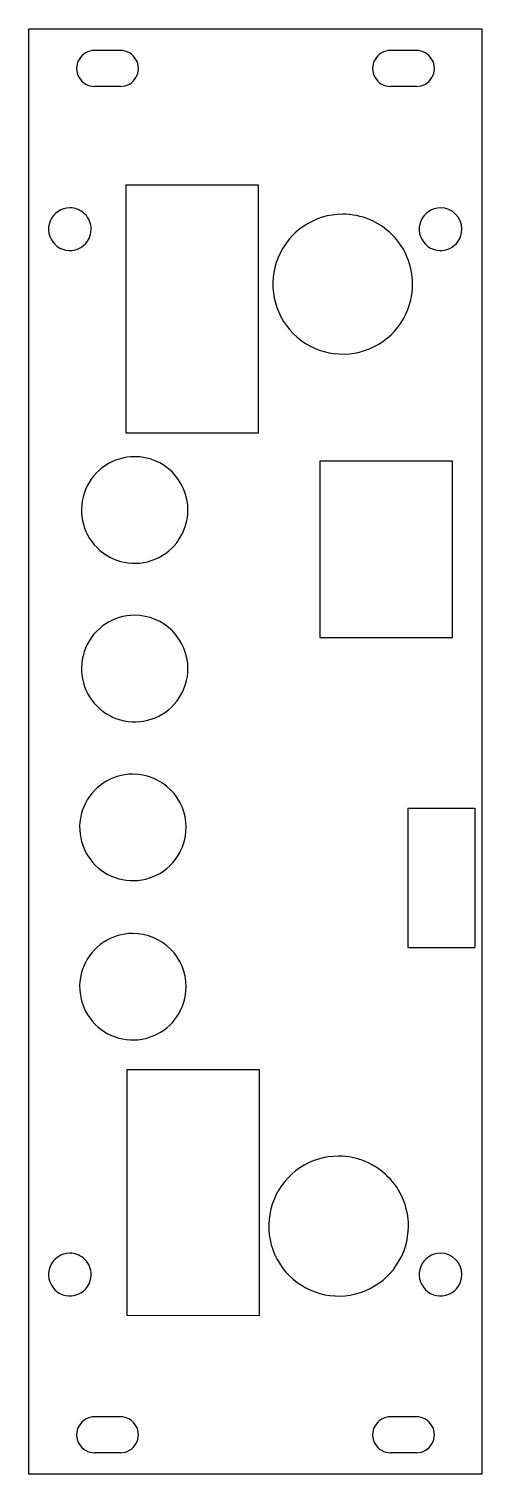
# Model space of a CAD drawing. Header units: centimetres. Extents: x 0 to 4, y 0 to 12.9.
import ezdxf

# ---------------------------------------------------------------- set-up
doc = ezdxf.new("R2010")
doc.units = ezdxf.units.CM
doc.layers.get('0').update_dxf_attribs({"linetype": 'CONTINUOUS'})

msp = doc.modelspace()

# ---------------------------------------------------------------- linework, layer by layer
at = {"color": 7}
for points in [[(0.0025, 12.85752), (4.0375, 12.85752)], [(0.0025, 0.000743), (0.0025, 12.85752)], [(4.0375, 0.000743), (4.0375, 12.85752)], [(0.8175, 12.665743), (0.5875, 12.665743)], [(3.4525, 12.665743), (3.2225, 12.665743)], [(0.8175, 12.345743), (0.5875, 12.345743)], [(3.4525, 12.345743), (3.2225, 12.345743)], [(0.8675, 11.470743), (2.0435, 11.469743)], [(0.8675, 10.811743), (0.8675, 11.470743)], [(2.0435, 11.469743), (2.0435, 9.920743)], [(0.8675, 9.260743), (0.8675, 10.811743)], [(2.0435, 9.920743), (2.0435, 9.259743)], [(2.0435, 9.259743), (0.8675, 9.260743)], [(2.5955, 9.015743), (3.7715, 9.015743)], [(2.5955, 8.352743), (2.5955, 9.015743)], [(3.7715, 9.015743), (3.7715, 8.351743)], [(2.5955, 7.440743), (2.5955, 8.352743)], [(3.7715, 8.351743), (3.7715, 7.439743)], [(3.7715, 7.439743), (2.5955, 7.440743)], [(3.3775, 5.925743), (3.3775, 4.685743)], [(3.3775, 5.925743), (3.9725, 5.925743)], [(3.9725, 5.925743), (3.9725, 4.685743)], [(3.3775, 4.685743), (3.9725, 4.685743)], [(0.8775, 2.072743), (0.8775, 3.600743)], [(0.8775, 3.600743), (2.0535, 3.599743)], [(2.0535, 3.599743), (2.0535, 2.071743)], [(0.8775, 1.410743), (0.8775, 2.072743)], [(2.0535, 2.071743), (2.0535, 1.409743), (0.8775, 1.410743)], [(0.8175, 0.510743), (0.5875, 0.510743)], [(3.4525, 0.510743), (3.2225, 0.510743)], [(0.8175, 0.190743), (0.5875, 0.190743)], [(3.4525, 0.190743), (3.2225, 0.190743)], [(4.0375, 0.000743), (0.0025, 0.000743)]]:
    msp.add_lwpolyline(points, dxfattribs=at)
for points in [[(0.3675, 11.265743)], [(2.796464, 11.208779)], [(3.6675, 11.265743)], [(0.9445, 9.051789)], [(0.9445, 7.640789)], [(0.9285, 6.228174)], [(0.9285, 4.810789)], [(2.7595, 2.828922)], [(0.3675, 1.965743)], [(3.6675, 1.965743)]]:
    msp.add_lwpolyline(points, close=True, dxfattribs=at)
for points in [[(0.5875, 12.665743), (0.530338, 12.665743), (0.477517, 12.635248), (0.448936, 12.585743)], [(0.956064, 12.585743), (0.927483, 12.635248), (0.874662, 12.665743), (0.8175, 12.665743)], [(3.2225, 12.665743), (3.165338, 12.665743), (3.112517, 12.635248), (3.083936, 12.585743)], [(3.591064, 12.585743), (3.562483, 12.635248), (3.509662, 12.665743), (3.4525, 12.665743)], [(0.448936, 12.585743), (0.420355, 12.536239), (0.420355, 12.475248), (0.448936, 12.425743)], [(0.956064, 12.425743), (0.984645, 12.475248), (0.984645, 12.536239), (0.956064, 12.585743)], [(3.083936, 12.585743), (3.055355, 12.536239), (3.055355, 12.475248), (3.083936, 12.425743)], [(3.591064, 12.425743), (3.619645, 12.475248), (3.619645, 12.536239), (3.591064, 12.585743)], [(0.448936, 12.425743), (0.477517, 12.376239), (0.530338, 12.345743), (0.5875, 12.345743)], [(0.8175, 12.345743), (0.874662, 12.345743), (0.927483, 12.376239), (0.956064, 12.425743)], [(3.083936, 12.425743), (3.112517, 12.376239), (3.165338, 12.345743), (3.2225, 12.345743)], [(3.4525, 12.345743), (3.509662, 12.345743), (3.562483, 12.376239), (3.591064, 12.425743)], [(0.3675, 11.265743), (0.290652, 11.265743), (0.221371, 11.219451), (0.191963, 11.148453)], [(0.50185, 11.210094), (0.466218, 11.245726), (0.417891, 11.265743), (0.3675, 11.265743)], [(0.5575, 11.075743), (0.5575, 11.126135), (0.537482, 11.174462), (0.50185, 11.210094)], [(2.796464, 11.208779), (2.544874, 11.208779), (2.318057, 11.057225), (2.221778, 10.824786)], [(3.23631, 11.026589), (3.119656, 11.143244), (2.961438, 11.208779), (2.796464, 11.208779)], [(3.6675, 11.265743), (3.590652, 11.265743), (3.521371, 11.219451), (3.491963, 11.148453)], [(3.8575, 11.075743), (3.8575, 11.180678), (3.772434, 11.265743), (3.6675, 11.265743)], [(0.191963, 11.148453), (0.162554, 11.077455), (0.17881, 10.995733), (0.23315, 10.941393)], [(0.44021, 10.900206), (0.511208, 10.929615), (0.5575, 10.998896), (0.5575, 11.075743)], [(3.491963, 11.148453), (3.462554, 11.077455), (3.47881, 10.995733), (3.53315, 10.941393)], [(3.74021, 10.900206), (3.811208, 10.929615), (3.8575, 10.998896), (3.8575, 11.075743)], [(0.23315, 10.941393), (0.287489, 10.887053), (0.369212, 10.870798), (0.44021, 10.900206)], [(3.4185, 10.586743), (3.4185, 10.751718), (3.352964, 10.909935), (3.23631, 11.026589)], [(3.53315, 10.941393), (3.587489, 10.887053), (3.669212, 10.870798), (3.74021, 10.900206)], [(2.221778, 10.824786), (2.125499, 10.592347), (2.178717, 10.324799), (2.356618, 10.146898)], [(3.034507, 10.012057), (3.266946, 10.108337), (3.4185, 10.335153), (3.4185, 10.586743)], [(2.356618, 10.146898), (2.534519, 9.968997), (2.802068, 9.915778), (3.034507, 10.012057)], [(0.9445, 9.051789), (0.752776, 9.051789), (0.57993, 8.936297), (0.50656, 8.759167)], [(1.279685, 8.912951), (1.190788, 9.001848), (1.070219, 9.051789), (0.9445, 9.051789)], [(1.418523, 8.577766), (1.418523, 8.703485), (1.368581, 8.824055), (1.279685, 8.912951)], [(0.50656, 8.759167), (0.43319, 8.582037), (0.473745, 8.378151), (0.609315, 8.242581)], [(1.125901, 8.139826), (1.303031, 8.213196), (1.418523, 8.386042), (1.418523, 8.577766)], [(0.609315, 8.242581), (0.744885, 8.107012), (0.94877, 8.066456), (1.125901, 8.139826)], [(0.9445, 7.640789), (0.752776, 7.640789), (0.57993, 7.525297), (0.50656, 7.348167)], [(1.279685, 7.501951), (1.190788, 7.590848), (1.070219, 7.640789), (0.9445, 7.640789)], [(1.418523, 7.166766), (1.418523, 7.292485), (1.368581, 7.413055), (1.279685, 7.501951)], [(0.50656, 7.348167), (0.43319, 7.171037), (0.473745, 6.967151), (0.609315, 6.831581)], [(1.125901, 6.728826), (1.303031, 6.802196), (1.418523, 6.975042), (1.418523, 7.166766)], [(0.609315, 6.831581), (0.744885, 6.696012), (0.94877, 6.655456), (1.125901, 6.728826)], [(0.9285, 6.228174), (0.736776, 6.228174), (0.56393, 6.112682), (0.49056, 5.935552)], [(1.263685, 6.089336), (1.174788, 6.178233), (1.054219, 6.228174), (0.9285, 6.228174)], [(1.402523, 5.754151), (1.402523, 5.87987), (1.352581, 6.00044), (1.263685, 6.089336)], [(0.49056, 5.935552), (0.41719, 5.758422), (0.457745, 5.554536), (0.593315, 5.418967)], [(1.109901, 5.316211), (1.287031, 5.389581), (1.402523, 5.562427), (1.402523, 5.754151)], [(0.593315, 5.418967), (0.728885, 5.283397), (0.93277, 5.242841), (1.109901, 5.316211)], [(0.9285, 4.810789), (0.736776, 4.810789), (0.56393, 4.695297), (0.49056, 4.518167)], [(1.263685, 4.671951), (1.174788, 4.760848), (1.054219, 4.810789), (0.9285, 4.810789)], [(1.402523, 4.336766), (1.402523, 4.462485), (1.352581, 4.583055), (1.263685, 4.671951)], [(0.49056, 4.518167), (0.41719, 4.341037), (0.457745, 4.137151), (0.593315, 4.001581)], [(1.109901, 3.898826), (1.287031, 3.972196), (1.402523, 4.145042), (1.402523, 4.336766)], [(0.593315, 4.001581), (0.728885, 3.866012), (0.93277, 3.825456), (1.109901, 3.898826)], [(2.7595, 2.828922), (2.50791, 2.828922), (2.281093, 2.677368), (2.184814, 2.444929)], [(3.199346, 2.646732), (3.082691, 2.763386), (2.924474, 2.828922), (2.7595, 2.828922)], [(3.381536, 2.206886), (3.381536, 2.37186), (3.316, 2.530077), (3.199346, 2.646732)], [(2.184814, 2.444929), (2.088534, 2.21249), (2.141753, 1.944941), (2.319654, 1.76704)], [(2.997543, 1.6322), (3.229982, 1.728479), (3.381536, 1.955296), (3.381536, 2.206886)], [(0.3675, 1.965743), (0.290652, 1.965743), (0.221371, 1.919451), (0.191963, 1.848453)], [(0.50185, 1.910094), (0.466218, 1.945726), (0.417891, 1.965743), (0.3675, 1.965743)], [(3.6675, 1.965743), (3.590652, 1.965743), (3.521371, 1.919451), (3.491963, 1.848453)], [(3.8575, 1.775743), (3.8575, 1.880678), (3.772434, 1.965743), (3.6675, 1.965743)], [(0.191963, 1.848453), (0.162554, 1.777455), (0.17881, 1.695733), (0.23315, 1.641393)], [(0.5575, 1.775743), (0.5575, 1.826135), (0.537482, 1.874462), (0.50185, 1.910094)], [(3.491963, 1.848453), (3.462554, 1.777455), (3.47881, 1.695733), (3.53315, 1.641393)], [(0.44021, 1.600206), (0.511208, 1.629615), (0.5575, 1.698896), (0.5575, 1.775743)], [(2.319654, 1.76704), (2.497555, 1.589139), (2.765104, 1.53592), (2.997543, 1.6322)], [(3.74021, 1.600206), (3.811208, 1.629615), (3.8575, 1.698896), (3.8575, 1.775743)], [(0.23315, 1.641393), (0.287489, 1.587053), (0.369212, 1.570798), (0.44021, 1.600206)], [(3.53315, 1.641393), (3.587489, 1.587053), (3.669212, 1.570798), (3.74021, 1.600206)], [(0.448936, 0.430743), (0.420355, 0.381239), (0.420355, 0.320248), (0.448936, 0.270743)], [(0.5875, 0.510743), (0.530338, 0.510743), (0.477517, 0.480248), (0.448936, 0.430743)], [(0.956064, 0.430743), (0.927483, 0.480248), (0.874662, 0.510743), (0.8175, 0.510743)], [(0.956064, 0.270743), (0.984645, 0.320248), (0.984645, 0.381239), (0.956064, 0.430743)], [(3.083936, 0.430743), (3.055355, 0.381239), (3.055355, 0.320248), (3.083936, 0.270743)], [(3.2225, 0.510743), (3.165338, 0.510743), (3.112517, 0.480248), (3.083936, 0.430743)], [(3.591064, 0.430743), (3.562483, 0.480248), (3.509662, 0.510743), (3.4525, 0.510743)], [(3.591064, 0.270743), (3.619645, 0.320248), (3.619645, 0.381239), (3.591064, 0.430743)], [(0.448936, 0.270743), (0.477517, 0.221239), (0.530338, 0.190743), (0.5875, 0.190743)], [(0.8175, 0.190743), (0.874662, 0.190743), (0.927483, 0.221239), (0.956064, 0.270743)], [(3.083936, 0.270743), (3.112517, 0.221239), (3.165338, 0.190743), (3.2225, 0.190743)], [(3.4525, 0.190743), (3.509662, 0.190743), (3.562483, 0.221239), (3.591064, 0.270743)]]:
    msp.add_open_spline(points, degree=3, dxfattribs=at)

doc.saveas('drawing.dxf')
